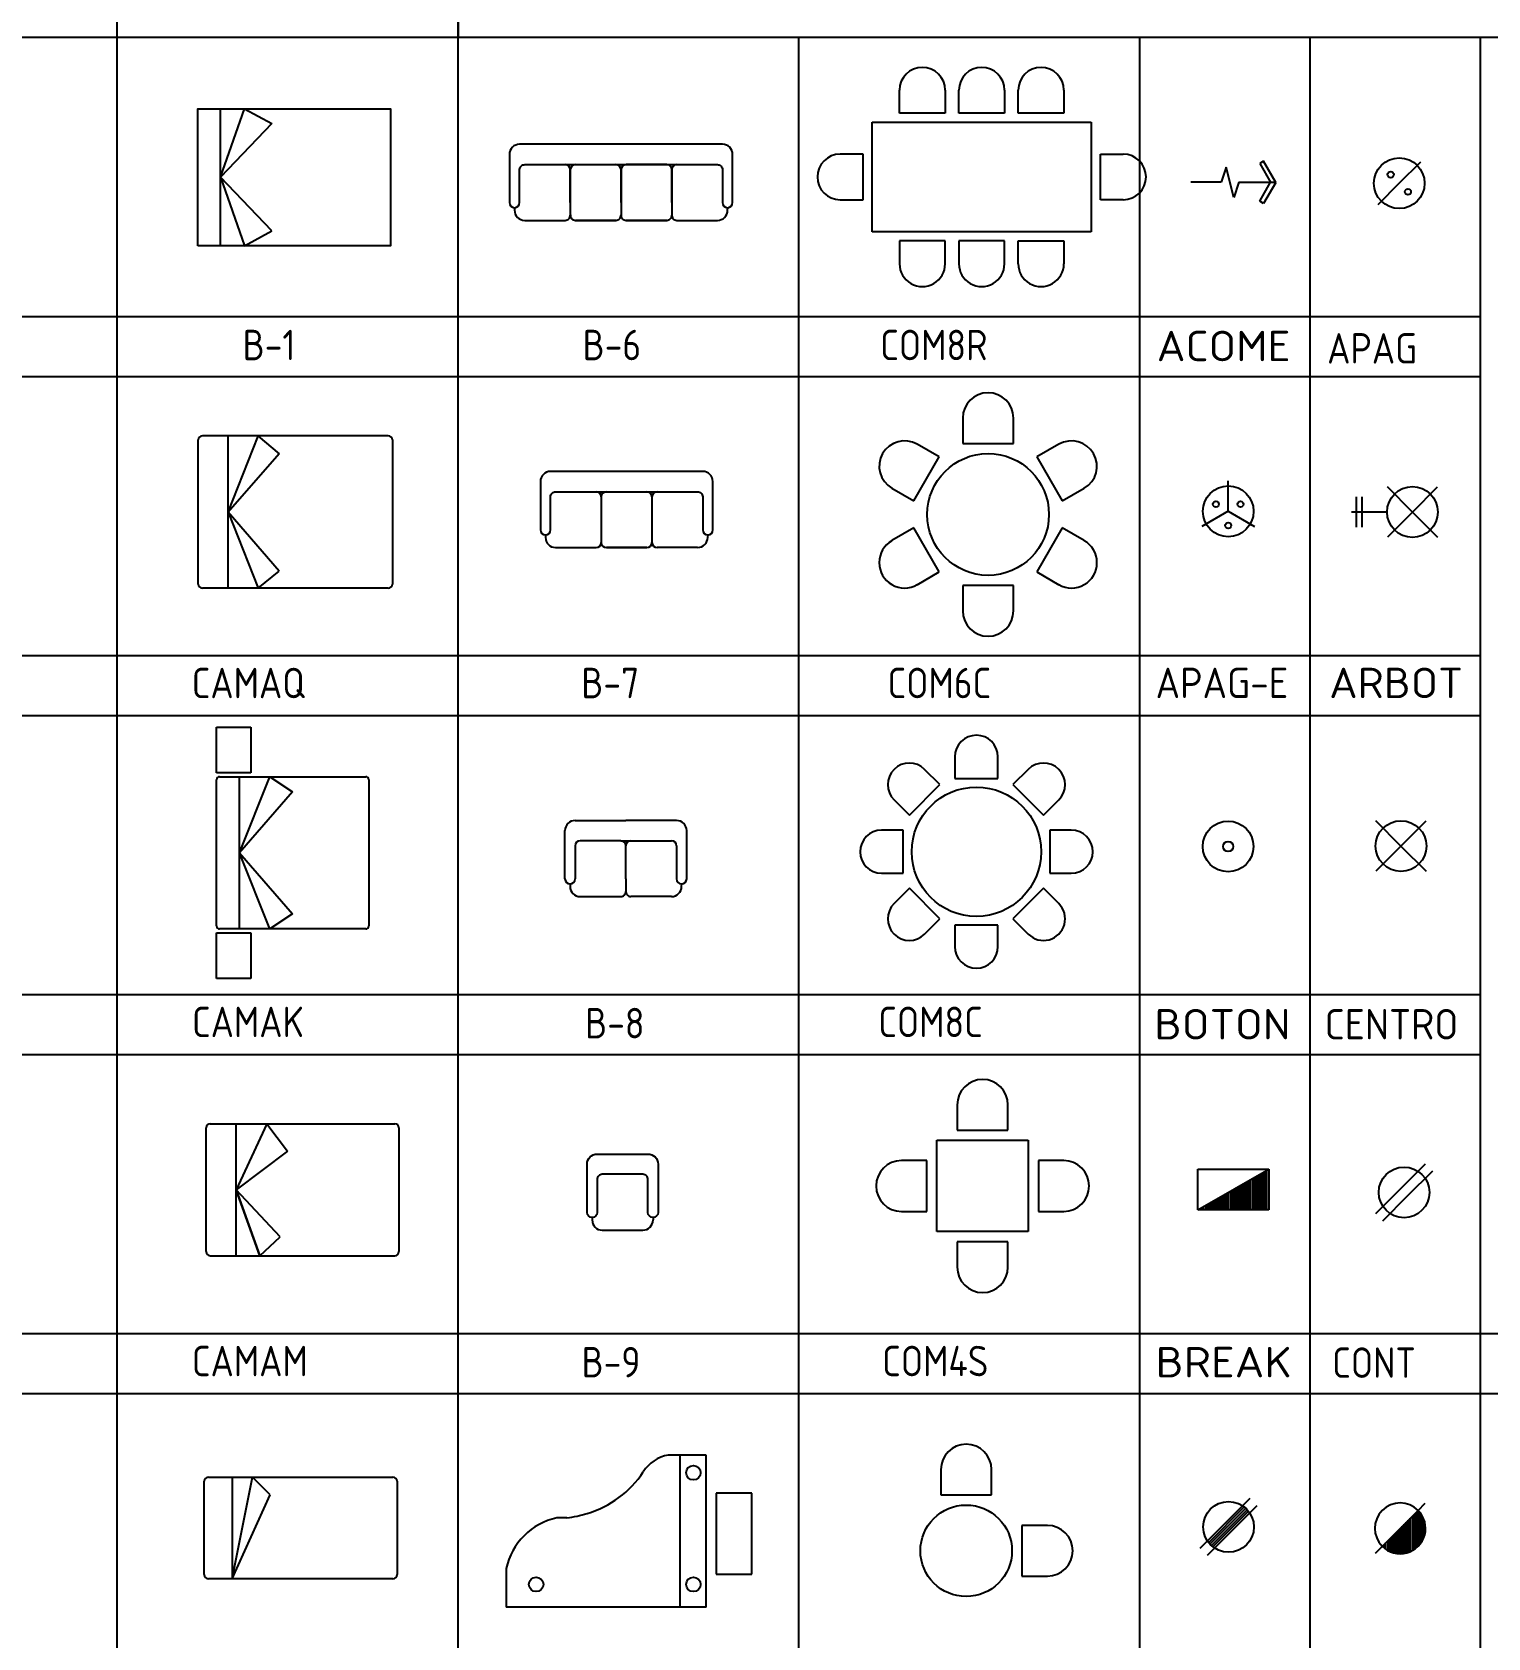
# Model space of a CAD drawing. Header units: millimetres. Extents: x 2198.5 to 2287.8, y 1208.8 to 1298.1.
# Drawn here: x 2244.66 to 2259.01, y 1252.01 to 1267.83 of the extents above; entities that cross this region are included whole.
import ezdxf
from ezdxf.enums import TextEntityAlignment as Align

# ---------------------------------------------------------------- set-up
doc = ezdxf.new("R2010")
doc.units = ezdxf.units.MM
for name, color, linetype in [('2', 7, 'Continuous'), ('MOBITAS', 5, 'Continuous'), ('MUEBLES', 21, 'Continuous')]:
    doc.layers.add(name, color=color, linetype=linetype)
doc.styles.add('ARCHQUICK', font='ARCHQUIK.SHX')

# ---------------------------------------------------------------- blocks, each defined once
blk = doc.blocks.new('ACOME')
for p, q in [((-0.12, 0.208), (-0.159, 0.185)), ((-0.159, 0.185), (-0.05, -0.003)), ((0, 0), (-0.12, 0.208)), ((-0.538, 0.002), (-0.838, 0.002)), ((-0.488, 0.152), (-0.538, 0.002)), ((-0.413, -0.148), (-0.488, 0.152)), ((-0.363, 0.002), (-0.413, -0.148)), ((0, 0), (-0.363, 0)), ((-0.159, -0.185), (-0.051, 0.002)), ((0, 0), (-0.12, -0.208)), ((-0.12, -0.208), (-0.159, -0.185))]:
    blk.add_line(p, q)
blk = doc.blocks.new('APAG')
for q in [(0.1061, 0.1061), (-0.1061, -0.1061)]:
    blk.add_line((0, 0), q)
for centre, radius in [((0, 0), 0.125), ((-0.0424, 0.0424), 0.015), ((0.0424, -0.0424), 0.015)]:
    blk.add_circle(centre, radius)
blk = doc.blocks.new('APAG-E')
for q in [(0, 0.15), (0.1299, -0.075), (-0.1299, -0.075)]:
    blk.add_line((0, 0), q)
for centre, radius in [((0, 0), 0.125), ((-0.0607, 0.0349), 0.0147), ((0.0606, 0.0351), 0.0147), ((0.0001, -0.07), 0.0147)]:
    blk.add_circle(centre, radius)
blk = doc.blocks.new('ARBOT')
for p, q in [((0.3, 0), (0.1763, 0.1237)), ((0.3, 0), (0.4237, 0.1237)), ((0.175, 0), (0, 0)), ((0.025, -0.075), (0.025, 0.075)), ((0.05, 0.075), (0.05, -0.075)), ((0.3, 0), (0.1763, -0.1237)), ((0.3, 0), (0.4237, -0.1237))]:
    blk.add_line(p, q)
blk.add_circle((0.3, 0), 0.125)
blk = doc.blocks.new('B-1')
at = {"layer": 'MOBITAS'}
blk.add_line((0.255, -0.675, 0.3), (0.255, 0.675, 0.3), dxfattribs=at)
blk.add_lwpolyline([(0.03, -0.675), (0.03, 0.675), (1.93, 0.675), (1.93, -0.675)], close=True, dxfattribs=at)
at = {"layer": 'MOBITAS', "elevation": 0.3}
for points in [[(0.759, 0.529), (0.255, 0), (0.489, 0.675)], [(0.759, -0.529), (0.255, 0), (0.489, -0.675)]]:
    blk.add_lwpolyline(points, close=True, dxfattribs=at)
blk = doc.blocks.new('B-6')
at = {"layer": 'MOBITAS'}
for p, q in [((0.606, -0.251), (0.606, -0.576)), ((0.606, -0.576), (0.606, -0.251)), ((0.656, -0.201), (1.056, -0.201)), ((1.106, -0.251), (1.106, -0.576)), ((1.106, -0.576), (1.106, -0.251)), ((1.106, -0.251), (1.106, -0.576)), ((1.556, -0.201), (1.156, -0.201)), ((1.606, -0.576), (1.606, -0.251)), ((0.056, -0.626), (0.056, -0.651)), ((0.606, -0.576), (0.606, -0.701)), ((1.106, -0.576), (1.106, -0.701)), ((0.156, -0.751), (0.556, -0.751)), ((0.556, -0.751), (0.556, -0.751)), ((0.656, -0.751), (1.056, -0.751)), ((1.056, -0.751), (0.656, -0.751)), ((1.056, -0.751), (1.056, -0.751)), ((1.156, -0.751), (1.556, -0.751)), ((1.556, -0.751), (1.156, -0.751)), ((1.556, -0.751), (1.556, -0.751))]:
    blk.add_line(p, q, dxfattribs=at)
at = {"layer": 'MOBITAS', "color": 5}
blk.add_lwpolyline([(2.106, -0.001), (0.106, -0.001, 0.414214), (0.006, -0.101), (0.006, -0.576, 1), (0.106, -0.576), (0.106, -0.251, -0.414214), (0.156, -0.201), (0.556, -0.201), (0.656, -0.201), (1.056, -0.201), (1.156, -0.201), (1.556, -0.201), (1.656, -0.201), (2.056, -0.201, -0.414214), (2.106, -0.251), (2.106, -0.576, 1), (2.206, -0.576), (2.206, -0.101, 0.414214), (2.106, -0.001)], format="xyb", dxfattribs=at)
at = {"layer": 'MOBITAS'}
for points in [[(1.656, -0.201, 0.414214), (1.606, -0.251), (1.606, -0.701)], [(1.606, -0.697, 0.439281), (1.656, -0.751), (2.056, -0.751, 0.414214), (2.156, -0.651), (2.158, -0.626)]]:
    blk.add_lwpolyline(points, format="xyb", dxfattribs=at)
for centre, radius, start, end in [((0.556, -0.251), 0.05, 0, 90), ((0.656, -0.251), 0.05, 90, 180), ((0.656, -0.251), 0.05, 90, 180), ((1.056, -0.251), 0.05, 0, 90), ((1.056, -0.251), 0.05, 0, 90), ((1.156, -0.251), 0.05, 90, 180), ((1.156, -0.251), 0.05, 90, 180), ((1.556, -0.251), 0.05, 0, 90), ((1.556, -0.251), 0.05, 0, 90), ((0.156, -0.651), 0.1, 180, 270), ((0.556, -0.701), 0.05, 270, 0.0853), ((0.656, -0.701), 0.05, 175.1401, 270), ((1.056, -0.701), 0.05, 270, 0.0853), ((1.156, -0.701), 0.05, 175.1401, 270), ((1.556, -0.701), 0.05, 270, 0.0853)]:
    blk.add_arc(centre, radius, start, end, dxfattribs=at)
blk = doc.blocks.new('B-7')
at = {"layer": 'MOBITAS'}
for p, q in [((0.6, -0.25), (0.6, -0.7)), ((1.1, -0.25), (1.1, -0.7)), ((0.05, -0.625), (0.05, -0.65)), ((1.65, -0.65), (1.653, -0.625)), ((0.15, -0.75), (0.55, -0.75)), ((0.55, -0.75), (0.55, -0.75)), ((0.55, -0.75), (0.55, -0.75)), ((0.65, -0.75), (1.05, -0.75)), ((1.05, -0.75), (0.65, -0.75)), ((1.05, -0.75), (1.05, -0.75)), ((1.05, -0.75), (1.05, -0.75)), ((1.05, -0.75), (1.05, -0.75)), ((1.55, -0.75), (1.15, -0.75))]:
    blk.add_line(p, q, dxfattribs=at)
at = {"layer": 'MOBITAS', "color": 5}
blk.add_lwpolyline([(1.7, -0.1, 0.414214), (1.6, 0), (1.1, 0), (0.6, 0), (0.1, 0, 0.414214), (0, -0.1), (0, -0.575, 1), (0.1, -0.575), (0.1, -0.25, -0.414214), (0.15, -0.2), (0.55, -0.2), (0.65, -0.2), (1.05, -0.2), (1.15, -0.2), (1.55, -0.2, -0.414214), (1.6, -0.25), (1.6, -0.575, 1), (1.7, -0.575)], format="xyb", close=True, dxfattribs=at)
at = {"layer": 'MOBITAS'}
for centre, radius, start, end in [((0.55, -0.25), 0.05, 0, 90), ((0.65, -0.25), 0.05, 90, 180), ((1.05, -0.25), 0.05, 0, 90), ((1.15, -0.25), 0.05, 90, 180), ((0.15, -0.65), 0.1, 180, 270), ((0.55, -0.7), 0.05, 270, 0), ((0.65, -0.7), 0.05, 180, 270), ((1.05, -0.7), 0.05, 270, 0), ((1.15, -0.7), 0.05, 180, 270), ((1.55, -0.65), 0.1, 270, 0)]:
    blk.add_arc(centre, radius, start, end, dxfattribs=at)
blk = doc.blocks.new('B-8')
at = {"layer": 'MOBITAS', "color": 5}
for p, q in [((0.103, 0.008), (0.603, 0.008)), ((1.103, 0.008), (0.603, 0.008)), ((0.003, -0.567), (0.003, -0.092)), ((1.203, -0.567), (1.203, -0.092)), ((0.103, -0.242), (0.103, -0.567)), ((0.553, -0.192), (0.153, -0.192)), ((0.553, -0.192), (0.653, -0.192)), ((0.653, -0.192), (1.053, -0.192)), ((1.103, -0.242), (1.103, -0.567))]:
    blk.add_line(p, q, dxfattribs=at)
at = {"layer": 'MOBITAS'}
for p, q in [((0.603, -0.567), (0.603, -0.242)), ((0.053, -0.617), (0.053, -0.642)), ((0.603, -0.567), (0.603, -0.691)), ((1.153, -0.642), (1.155, -0.616)), ((0.153, -0.742), (0.553, -0.742)), ((0.553, -0.742), (0.553, -0.742)), ((1.053, -0.742), (0.653, -0.742))]:
    blk.add_line(p, q, dxfattribs=at)
at = {"layer": 'MOBITAS', "color": 5}
for centre, radius, start, end in [((0.103, -0.092), 0.1, 90, 180), ((1.103, -0.092), 0.1, 0, 90), ((0.153, -0.242), 0.05, 90, 180), ((1.053, -0.242), 0.05, 0, 90), ((0.053, -0.567), 0.05, 180, 0), ((1.153, -0.567), 0.05, 180, 0)]:
    blk.add_arc(centre, radius, start, end, dxfattribs=at)
at = {"layer": 'MOBITAS'}
for centre, radius, start, end in [((0.553, -0.242), 0.05, 0, 90), ((0.653, -0.242), 0.05, 90, 180), ((0.153, -0.642), 0.1, 180, 270), ((0.553, -0.692), 0.05, 270, 0.0853), ((0.653, -0.692), 0.05, 175.1401, 270), ((1.053, -0.642), 0.1, 270, 0)]:
    blk.add_arc(centre, radius, start, end, dxfattribs=at)
blk = doc.blocks.new('B-9')
at = {"layer": 'MOBITAS'}
for p, q in [((0.05, -0.616), (0.05, -0.641)), ((0.65, -0.616), (0.65, -0.641)), ((0.15, -0.741), (0.55, -0.741))]:
    blk.add_line(p, q, dxfattribs=at)
at = {"layer": 'MOBITAS', "color": 5}
blk.add_lwpolyline([(0.7, -0.091), (0.7, -0.566, -1), (0.6, -0.566), (0.6, -0.241, 0.414214), (0.55, -0.191), (0.15, -0.191, 0.414214), (0.1, -0.241), (0.1, -0.566, -1), (0, -0.566), (0, -0.091, -0.414214), (0.1, 0.009), (0.6, 0.009, -0.414214)], format="xyb", close=True, dxfattribs=at)
at = {"layer": 'MOBITAS'}
for centre, start, end in [((0.15, -0.641), 180, 270), ((0.55, -0.641), 270, 0)]:
    blk.add_arc(centre, 0.1, start, end, dxfattribs=at)
blk = doc.blocks.new('BOTON')
for radius in [0.125, 0.025]:
    blk.add_circle((0, 0), radius)
blk = doc.blocks.new('*X236')
for p, q in [((25.54, 15), (25.54, 15.1943)), ((25.4, 15), (25.4, 15.1143)), ((25.41, 15), (25.41, 15.12)), ((25.42, 15), (25.42, 15.1257)), ((25.43, 15), (25.43, 15.1314)), ((25.44, 15), (25.44, 15.1371)), ((25.45, 15), (25.45, 15.1429)), ((25.46, 15), (25.46, 15.1486)), ((25.47, 15), (25.47, 15.1543)), ((25.48, 15), (25.48, 15.16)), ((25.49, 15), (25.49, 15.1657)), ((25.5, 15), (25.5, 15.1714)), ((25.51, 15), (25.51, 15.1771)), ((25.52, 15), (25.52, 15.1829)), ((25.53, 15), (25.53, 15.1886)), ((25.26, 15), (25.26, 15.0343)), ((25.27, 15), (25.27, 15.04)), ((25.28, 15), (25.28, 15.0457)), ((25.29, 15), (25.29, 15.0514)), ((25.3, 15), (25.3, 15.0571)), ((25.31, 15), (25.31, 15.0629)), ((25.32, 15), (25.32, 15.0686)), ((25.33, 15), (25.33, 15.0743)), ((25.34, 15), (25.34, 15.08)), ((25.35, 15), (25.35, 15.0857)), ((25.36, 15), (25.36, 15.0914)), ((25.37, 15), (25.37, 15.0971)), ((25.38, 15), (25.38, 15.1029)), ((25.39, 15), (25.39, 15.1086)), ((25.21, 15), (25.21, 15.0057)), ((25.22, 15), (25.22, 15.0114)), ((25.23, 15), (25.23, 15.0171)), ((25.24, 15), (25.24, 15.0229)), ((25.25, 15), (25.25, 15.0286))]:
    blk.add_line(p, q)
blk = doc.blocks.new('BREAK')
for p, q in [((-0.175, 0), (0.175, 0.2)), ((-0.175, 0.2), (0.175, 0.2)), ((-0.175, 0), (-0.175, 0.2)), ((0.175, 0.2), (0.175, 0)), ((0.175, 0), (-0.175, 0))]:
    blk.add_line(p, q)
blk.add_blockref('*X236', (-25.375, -15))
blk = doc.blocks.new('CAMAI')
for p, q in [((0, 0.04), (0, 0.96)), ((0.04, 1), (1.86, 1)), ((0.275, 0), (0.475, 1)), ((0.275, 1), (0.275, 0)), ((0.65, 0.825), (0.475, 1)), ((1.9, 0.96), (1.9, 0.04)), ((0.275, 0), (0.65, 0.825)), ((1.86, 0), (0.04, 0))]:
    blk.add_line(p, q)
for centre, start, end in [((0.04, 0.96), 90, 180), ((1.86, 0.96), 0, 90), ((0.04, 0.04), 180, 270), ((1.86, 0.04), 270, 0)]:
    blk.add_arc(centre, 0.04, start, end)
blk = doc.blocks.new('CAMAK')
for p, q in [((0, 3.3), (0.45, 3.3)), ((0, 2.7), (0, 3.3)), ((0.45, 3.3), (0.45, 2.7)), ((0.45, 2.7), (0, 2.7)), ((0, 0.69), (0, 2.61)), ((0.04, 2.65), (1.96, 2.65)), ((0.3, 1.65), (0.7, 2.65)), ((0.3, 0.65), (0.3, 2.65)), ((0.7, 2.65), (1, 2.45)), ((2, 2.61), (2, 0.69)), ((1, 2.45), (0.3, 1.65)), ((0.7, 0.65), (0.3, 1.65)), ((0.3, 1.65), (1, 0.85)), ((1, 0.85), (0.7, 0.65)), ((1.96, 0.65), (0.04, 0.65)), ((0, 0), (0, 0.6)), ((0, 0.6), (0.45, 0.6)), ((0.45, 0.6), (0.45, 0)), ((0.45, 0), (0, 0))]:
    blk.add_line(p, q)
for centre, start, end in [((0.04, 2.61), 90, 180), ((1.96, 2.61), 0, 90), ((0.04, 0.69), 180, 270), ((1.96, 0.69), 270, 0)]:
    blk.add_arc(centre, 0.04, start, end)
blk = doc.blocks.new('CAMAM')
for p, q in [((0.046, 0.086), (0.046, 1.306)), ((0.086, 1.346), (1.905, 1.346)), ((0.341, 0.046), (0.341, 1.346)), ((0.642, 1.346), (0.341, 0.696)), ((0.642, 1.346), (0.846, 1.076)), ((1.945, 1.306), (1.945, 0.086)), ((0.846, 1.076), (0.341, 0.696)), ((0.576, 0.046), (0.341, 0.696)), ((0.341, 0.696), (0.576, 0.046)), ((0.774, 0.231), (0.341, 0.696)), ((0.576, 0.046), (0.774, 0.231)), ((0.086, 0.046), (1.905, 0.046))]:
    blk.add_line(p, q)
for centre, start, end in [((0.086, 1.306), 90, 180), ((1.905, 1.306), 0, 90), ((0.086, 0.086), 180, 270), ((1.905, 0.086), 270, 0)]:
    blk.add_arc(centre, 0.04, start, end)
blk = doc.blocks.new('CAMAQ')
for p, q in [((0.035, 0.096), (0.035, 1.516)), ((1.908, 1.556), (0.075, 1.556)), ((0.33, 0.056), (0.33, 1.556)), ((0.33, 0.806), (0.625, 1.555)), ((0.625, 1.555), (0.833, 1.381)), ((1.948, 1.516), (1.948, 0.096)), ((0.833, 1.381), (0.33, 0.806)), ((0.833, 0.222), (0.33, 0.806)), ((0.33, 0.806), (0.625, 0.056)), ((0.625, 0.056), (0.833, 0.222)), ((1.908, 0.056), (0.075, 0.056))]:
    blk.add_line(p, q)
for centre, start, end in [((0.075, 1.516), 90, 180), ((1.908, 1.516), 0, 90), ((0.075, 0.096), 180, 270), ((1.908, 0.096), 270, 360)]:
    blk.add_arc(centre, 0.04, start, end)
blk = doc.blocks.new('CENTRO')
for q in [(-0.1237, 0.1237), (0.1237, 0.1237), (-0.1237, -0.1237), (0.1237, -0.1237)]:
    blk.add_line((0, 0), q)
blk.add_circle((0, 0), 0.125)
blk = doc.blocks.new('COM4S')
for p, q in [((-0.25, 0.8), (-0.25, 0.55)), ((0.25, 0.55), (0.25, 0.8)), ((-0.25, 0.55), (0.25, 0.55)), ((-0.45, -0.45), (-0.45, 0.45)), ((-0.45, 0.45), (0.45, 0.45)), ((0.45, 0.45), (0.45, -0.45)), ((-0.55, 0.25), (-0.8, 0.25)), ((-0.55, -0.25), (-0.55, 0.25)), ((0.8, 0.25), (0.55, 0.25)), ((0.55, 0.25), (0.55, -0.25)), ((-0.8, -0.25), (-0.55, -0.25)), ((0.55, -0.25), (0.8, -0.25)), ((0.45, -0.45), (-0.45, -0.45)), ((0.25, -0.55), (-0.25, -0.55)), ((-0.25, -0.55), (-0.25, -0.8)), ((0.25, -0.8), (0.25, -0.55))]:
    blk.add_line(p, q)
for centre, start, end in [((0, 0.8), 360, 180), ((-0.8, 0), 90, 270), ((0.8, 0), 270, 90), ((0, -0.8), 180, 0)]:
    blk.add_arc(centre, 0.25, start, end)
blk = doc.blocks.new('COM6C')
for p, q in [((-0.25, 0.95), (-0.25, 0.7)), ((0.25, 0.7), (0.25, 0.95)), ((-0.481, 0.567), (-0.698, 0.692)), ((-0.25, 0.7), (0.25, 0.7)), ((0.698, 0.692), (0.481, 0.567)), ((-0.731, 0.133), (-0.481, 0.567)), ((0.481, 0.567), (0.731, 0.133)), ((-0.948, 0.258), (-0.731, 0.133)), ((0.731, 0.133), (0.948, 0.258)), ((-0.731, -0.133), (-0.948, -0.258)), ((-0.481, -0.567), (-0.731, -0.133)), ((0.731, -0.133), (0.481, -0.567)), ((0.948, -0.258), (0.731, -0.133)), ((-0.698, -0.692), (-0.481, -0.567)), ((0.481, -0.567), (0.698, -0.692)), ((0.25, -0.7), (-0.25, -0.7)), ((-0.25, -0.7), (-0.25, -0.95)), ((0.25, -0.95), (0.25, -0.7))]:
    blk.add_line(p, q)
blk.add_circle((0, 0), 0.6)
for centre, start, end in [((0, 0.95), 360, 180), ((-0.823, 0.475), 60, 240), ((0.823, 0.475), 300, 120), ((-0.823, -0.475), 120, 300), ((0.823, -0.475), 240, 60), ((0, -0.95), 180, 360)]:
    blk.add_arc(centre, 0.25, start, end)
blk = doc.blocks.new('COM8C')
for p, q in [((-0.424, 0.778), (-0.601, 0.955)), ((-0.25, 1.1), (-0.25, 0.85)), ((0.25, 0.85), (0.25, 1.1)), ((0.601, 0.955), (0.424, 0.778)), ((-0.778, 0.424), (-0.424, 0.778)), ((-0.25, 0.85), (0.25, 0.85)), ((0.424, 0.778), (0.778, 0.424)), ((-0.955, 0.601), (-0.778, 0.424)), ((0.778, 0.424), (0.955, 0.601)), ((-0.85, 0.25), (-1.1, 0.25)), ((-0.85, -0.25), (-0.85, 0.25)), ((1.1, 0.25), (0.85, 0.25)), ((0.85, 0.25), (0.85, -0.25)), ((-1.1, -0.25), (-0.85, -0.25)), ((0.85, -0.25), (1.1, -0.25)), ((-0.778, -0.424), (-0.955, -0.601)), ((-0.424, -0.778), (-0.778, -0.424)), ((0.778, -0.424), (0.424, -0.778)), ((0.955, -0.601), (0.778, -0.424)), ((-0.601, -0.955), (-0.424, -0.778)), ((0.25, -0.85), (-0.25, -0.85)), ((-0.25, -0.85), (-0.25, -1.1)), ((0.25, -1.1), (0.25, -0.85)), ((0.424, -0.778), (0.601, -0.955))]:
    blk.add_line(p, q)
blk.add_circle((0, 0), 0.75)
for centre, start, end in [((0, 1.1), 0, 180), ((-0.778, 0.778), 45, 225), ((0.778, 0.778), 315, 135), ((-1.1, 0), 90, 270), ((1.1, 0), 270, 90), ((-0.778, -0.778), 135, 315), ((0.778, -0.778), 225, 45), ((0, -1.1), 180, 360)]:
    blk.add_arc(centre, 0.25, start, end)
blk = doc.blocks.new('COM8R')
for p, q in [((-0.9, 0.7), (-0.9, 0.95)), ((-0.4, 0.95), (-0.4, 0.7)), ((-0.25, 0.95), (-0.25, 0.7)), ((0.25, 0.7), (0.25, 0.95)), ((0.4, 0.95), (0.4, 0.7)), ((0.9, 0.7), (0.9, 0.95)), ((-1.2, 0.6), (1.2, 0.6)), ((-1.2, 0.3), (-1.2, 0.6)), ((-0.4, 0.7), (-0.9, 0.7)), ((-0.25, 0.7), (0.25, 0.7)), ((0.4, 0.7), (0.9, 0.7)), ((1.2, 0.6), (1.2, 0.2)), ((-1.55, 0.25), (-1.3, 0.25)), ((-1.3, 0.25), (-1.3, -0.25)), ((-1.2, -0.6), (-1.2, 0.3)), ((1.2, 0.3), (1.2, -0.6)), ((1.3, 0.25), (1.3, -0.25)), ((1.55, 0.25), (1.3, 0.25)), ((-1.3, -0.25), (-1.55, -0.25)), ((1.3, -0.25), (1.55, -0.25)), ((1.2, -0.6), (-1.2, -0.6)), ((-0.9, -0.7), (-0.4, -0.7)), ((-0.9, -0.95), (-0.9, -0.7)), ((-0.4, -0.7), (-0.4, -0.95)), ((-0.25, -0.7), (0.25, -0.7)), ((-0.25, -0.95), (-0.25, -0.7)), ((0.25, -0.7), (0.25, -0.95)), ((0.4, -0.7), (0.9, -0.7)), ((0.4, -0.95), (0.4, -0.7)), ((0.9, -0.7), (0.9, -0.95))]:
    blk.add_line(p, q)
for centre, start, end in [((-0.65, 0.95), 360, 180), ((0, 0.95), 360, 180), ((0.65, 0.95), 360, 180), ((-1.55, 0), 90, 270), ((1.55, 0), 270, 90), ((-0.65, -0.95), 180, 0), ((0, -0.95), 180, 0), ((0.65, -0.95), 180, 0)]:
    blk.add_arc(centre, 0.25, start, end)
blk = doc.blocks.new('CONT')
for p, q in [((-0.0177, 0.0177), (0.1061, 0.1414)), ((0.0177, -0.0177), (0.1414, 0.1061)), ((-0.0177, 0.0177), (-0.1414, -0.1061)), ((0.0177, -0.0177), (-0.1061, -0.1414))]:
    blk.add_line(p, q)
blk.add_circle((0, 0), 0.125)
blk = doc.blocks.new('CONTC')
for p, q in [((-0.0972, -0.076), (0.076, 0.0972)), ((-0.0901, -0.0831), (0.0831, 0.0901)), ((-0.0831, -0.0901), (0.0901, 0.0831)), ((-0.0177, 0.0177), (0.1061, 0.1414)), ((0.0177, -0.0177), (0.1414, 0.1061)), ((-0.0177, 0.0177), (-0.1414, -0.1061)), ((-0.076, -0.0972), (0.0972, 0.076)), ((0.0177, -0.0177), (-0.1061, -0.1414))]:
    blk.add_line(p, q)
blk.add_circle((0, 0), 0.125)
blk = doc.blocks.new('MESITA')
for p, q in [((-0.25, 0.8), (-0.25, 0.55)), ((0.25, 0.55), (0.25, 0.8)), ((-0.25, 0.55), (0.25, 0.55)), ((0.55, 0.25), (0.55, -0.25)), ((0.8, 0.25), (0.55, 0.25)), ((0.55, -0.25), (0.8, -0.25))]:
    blk.add_line(p, q)
blk.add_circle((0, 0), 0.451)
for centre, start, end in [((0, 0.8), 360, 180), ((0.8, 0), 270, 90)]:
    blk.add_arc(centre, 0.25, start, end)
blk = doc.blocks.new('*X365')
for p, q in [((27.57, 15.8964), (27.57, 16.07)), ((27.58, 15.904), (27.58, 16.08)), ((27.59, 15.9133), (27.59, 16.0867)), ((27.6, 15.925), (27.6, 16.075)), ((27.49, 15.8754), (27.49, 15.99)), ((27.5, 15.875), (27.5, 16)), ((27.51, 15.8754), (27.51, 16.01)), ((27.52, 15.8766), (27.52, 16.02)), ((27.53, 15.8787), (27.53, 16.03)), ((27.54, 15.8816), (27.54, 16.04)), ((27.55, 15.8854), (27.55, 16.05)), ((27.56, 15.8903), (27.56, 16.06)), ((27.61, 15.9406), (27.61, 16.0594)), ((27.62, 15.965), (27.62, 16.035)), ((27.42, 15.904), (27.42, 15.92)), ((27.43, 15.8964), (27.43, 15.93)), ((27.44, 15.8903), (27.44, 15.94)), ((27.45, 15.8854), (27.45, 15.95)), ((27.46, 15.8816), (27.46, 15.96)), ((27.47, 15.8787), (27.47, 15.97)), ((27.48, 15.8766), (27.48, 15.98))]:
    blk.add_line(p, q)
blk = doc.blocks.new('SPOT', base_point=(27.5, 16))
for p, q in [((27.5, 16), (27.5884, 16.0884)), ((27.5884, 16.0884), (27.6237, 16.1237)), ((27.5, 16), (27.3763, 15.8763))]:
    blk.add_line(p, q)
for start, end in [(45, 225), (225, 45)]:
    blk.add_arc((27.5, 16), 0.125, start, end)
blk.add_blockref('*X365', (0, 0))
blk = doc.blocks.new('3PIANO')
at = {"layer": 'MUEBLES'}
for p, q in [((-0.225, 1.5), (-0.373, 1.5)), ((-0.256, 0), (-0.256, 1.496)), ((0, 1.5), (-0.225, 1.5)), ((0, 0), (0, 1.5)), ((0.45, 1.125, -0.4), (0.1, 1.125, -0.4)), ((0.1, 1.125, -0.4), (0.1, 0.325, -0.4)), ((0.45, 0.325, -0.4), (0.45, 1.125, -0.4)), ((-1.373, 0.881), (-1.47, 0.881)), ((-1.97, 0.381), (-1.97, 0)), ((0.1, 0.325, -0.4), (0.45, 0.325, -0.4)), ((-0.985, 0), (-1.97, 0)), ((-0.256, 0), (-0.985, 0)), ((0, 0), (-0.256, 0))]:
    blk.add_line(p, q, dxfattribs=at)
for centre in [(-0.125, 1.326, -0.4), (-1.675, 0.226, -0.4), (-0.125, 0.226, -0.4)]:
    blk.add_circle(centre, 0.0713, dxfattribs=at)
for centre, radius, start, end in [((-0.304, 1.131), 0.376, 100.6026, 146.8521), ((-1.456, 1.883), 1, 286.4491, 326.8521), ((-1.335, 0.246), 0.649, 102.0183, 167.9817), ((-1.546, 2.19), 1.32, 277.5391, 286.4491)]:
    blk.add_arc(centre, radius, start, end, dxfattribs=at)

msp = doc.modelspace()

# ---------------------------------------------------------------- linework, layer by layer
at = {"color": 1}
msp.add_lwpolyline([(2248.863, 1297.481), (2248.863, 1267.781), (2269.863, 1267.781), (2269.863, 1297.481)], close=True, dxfattribs=at)
at = {"layer": '2', "color": 4}
for p, q in [((2248.863, 1267.781), (2248.863, 1297.853)), ((2245.503, 1267.781), (2245.503, 1291.171)), ((2245.503, 1267.781), (2245.503, 1291.171)), ((2242.143, 1267.781), (2245.503, 1267.781)), ((2242.143, 1267.781), (2245.503, 1267.781)), ((2245.503, 1237.709), (2245.503, 1267.781)), ((2245.503, 1267.781), (2248.863, 1267.781)), ((2245.503, 1267.781), (2248.863, 1267.781)), ((2248.863, 1237.709), (2248.863, 1267.781)), ((2248.863, 1267.781), (2252.223, 1267.781)), ((2252.223, 1237.709), (2252.223, 1267.781)), ((2252.223, 1267.781), (2255.583, 1267.781)), ((2255.583, 1237.709), (2255.583, 1267.781)), ((2255.583, 1267.781), (2265.663, 1267.781)), ((2257.263, 1237.709), (2257.263, 1267.781)), ((2258.943, 1237.709), (2258.943, 1267.781)), ((2242.143, 1265.03), (2245.503, 1265.03)), ((2245.503, 1265.03), (2248.863, 1265.03)), ((2248.863, 1265.03), (2252.223, 1265.03)), ((2252.223, 1265.03), (2255.583, 1265.03)), ((2255.583, 1265.03), (2258.943, 1265.03)), ((2242.143, 1264.44), (2245.503, 1264.44)), ((2245.503, 1264.44), (2248.863, 1264.44)), ((2248.863, 1264.44), (2252.223, 1264.44)), ((2252.223, 1264.44), (2255.583, 1264.44)), ((2255.583, 1264.44), (2258.943, 1264.44)), ((2242.143, 1261.688), (2245.503, 1261.688)), ((2245.503, 1261.688), (2248.863, 1261.688)), ((2248.863, 1261.688), (2252.223, 1261.688)), ((2252.223, 1261.688), (2255.583, 1261.688)), ((2255.583, 1261.688), (2258.943, 1261.688)), ((2242.143, 1261.099), (2245.503, 1261.099)), ((2245.503, 1261.099), (2248.863, 1261.099)), ((2248.863, 1261.099), (2252.223, 1261.099)), ((2252.223, 1261.099), (2255.583, 1261.099)), ((2255.583, 1261.099), (2258.943, 1261.099)), ((2242.143, 1258.347), (2245.503, 1258.347)), ((2245.503, 1258.347), (2248.863, 1258.347)), ((2248.863, 1258.347), (2252.223, 1258.347)), ((2252.223, 1258.347), (2255.583, 1258.347)), ((2255.583, 1258.347), (2258.943, 1258.347)), ((2242.143, 1257.757), (2245.503, 1257.757)), ((2245.503, 1257.757), (2248.863, 1257.757)), ((2248.863, 1257.757), (2252.223, 1257.757)), ((2252.223, 1257.757), (2255.583, 1257.757)), ((2255.583, 1257.757), (2258.943, 1257.757)), ((2242.143, 1255.006), (2245.503, 1255.006)), ((2245.503, 1255.006), (2248.863, 1255.006)), ((2248.863, 1255.006), (2252.223, 1255.006)), ((2252.223, 1255.006), (2255.583, 1255.006)), ((2255.583, 1255.006), (2258.943, 1255.006)), ((2258.943, 1255.006), (2262.303, 1255.006)), ((2242.143, 1254.416), (2245.503, 1254.416)), ((2245.503, 1254.416), (2248.863, 1254.416)), ((2248.863, 1254.416), (2252.223, 1254.416)), ((2252.223, 1254.416), (2255.583, 1254.416)), ((2255.583, 1254.416), (2258.943, 1254.416)), ((2258.943, 1254.416), (2262.303, 1254.416))]:
    msp.add_line(p, q, dxfattribs=at)

# ---------------------------------------------------------------- block references
for name, p in [('B-1', (2246.268, 1266.402)), ('B-6', (2249.364, 1266.728)), ('B-7', (2249.675, 1263.503)), ('B-8', (2249.914, 1260.055)), ('B-9', (2250.135, 1256.767)), ('3PIANO', (2251.308, 1252.309))]:
    msp.add_blockref(name, p)
at = {"layer": '2', "xscale": 0.9000000000000057, "yscale": 0.9000000000000057, "zscale": 0.9000000000000057, "rotation": 180}
msp.add_blockref('COM8R', (2254.025, 1266.405), dxfattribs=at)
at = {"layer": '2'}
for name, p in [('ACOME', (2256.924, 1266.351)), ('COM6C', (2254.088, 1263.079)), ('CAMAQ', (2246.268, 1262.297)), ('COM4S', (2254.034, 1256.461)), ('CAMAM', (2246.335, 1255.728)), ('MESITA', (2253.872, 1252.866)), ('CAMAI', (2246.362, 1252.591))]:
    msp.add_blockref(name, p, dxfattribs=at)
for name, p, xscale, yscale, zscale in [('APAG', (2258.141, 1266.343), 2, 2, 2), ('APAG-E', (2256.455, 1263.11), 2, 2, 2), ('ARBOT', (2257.671, 1263.103), 2, 2, 2), ('CAMAK', (2246.483, 1258.507), 0.75, 0.75, 0.75), ('COM8C', (2253.973, 1259.755), 0.8499999999999943, 0.8499999999999943, 0.8499999999999943), ('BOTON', (2256.454, 1259.807), 2, 2, 2), ('CENTRO', (2258.158, 1259.811), 2, 2, 2), ('CONT', (2258.188, 1256.398), 2, 2, 2), ('BREAK', (2256.506, 1256.227), 2, 2, 2), ('CONTC', (2256.458, 1253.101), 2, 2, 2), ('SPOT', (2258.15, 1253.087), 2, 2, 2)]:
    msp.add_blockref(name, p, dxfattribs=dict(at, xscale=xscale, yscale=yscale, zscale=zscale))

# ---------------------------------------------------------------- texts
at = {"layer": '2', "style": 'ARCHQUICK'}
for s, p in [('B-1', (2246.74, 1264.599)), ('B-6', (2250.091, 1264.599)), ('COM8R', (2253.025, 1264.599)), ('APAG', (2257.43, 1264.566)), ('CAMAQ', (2246.238, 1261.268)), ('B-7', (2250.078, 1261.268)), ('COM6C', (2253.097, 1261.268)), ('CAMAK', (2246.241, 1257.928)), ('COM8C', (2253.006, 1257.928)), ('B-8', (2250.116, 1257.916)), ('CAMAM', (2246.24, 1254.586)), ('B-9', (2250.081, 1254.575)), ('COM4S', (2253.044, 1254.586)), ('CONT', (2257.48, 1254.57))]:
    msp.add_text(s, height=0.3, dxfattribs=at).set_placement(p)
for s, width, p, p2 in [('ACOME', 0.90553, (2255.75, 1264.589), (2257.069, 1264.589)), ('APAG-E', 0.732651, (2255.739, 1261.269), (2257.047, 1261.269)), ('ARBOT', 0.923641, (2257.45, 1261.269), (2258.769, 1261.269)), ('BOTON', 0.968346, (2255.727, 1257.905), (2257.069, 1257.905)), ('CENTRO', 0.789437, (2257.405, 1257.905), (2258.724, 1257.905)), ('BREAK', 0.968346, (2255.739, 1254.575), (2257.08, 1254.575))]:
    msp.add_text(s, height=0.3, dxfattribs=dict(at, width=width)).set_placement(p, p2, align=Align.FIT)

doc.saveas('drawing.dxf')
